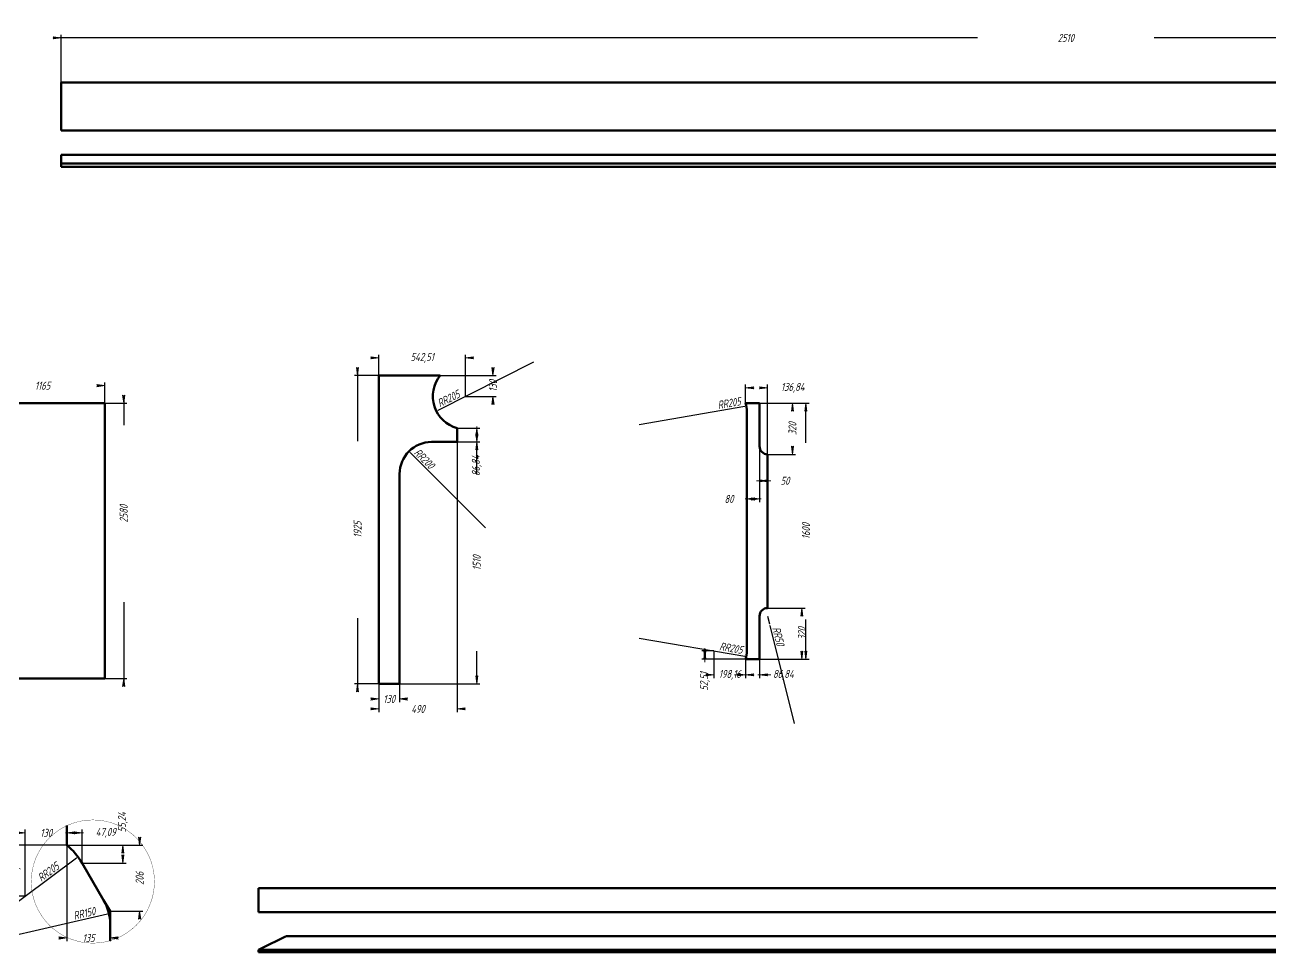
# Model space of a CAD drawing. Header units: millimetres. Extents: x 0 to 3990, y -446 to 477.
# Drawn here: x 1333 to 2111, y -124 to 455 of the extents above; entities that cross this region are included whole.
import ezdxf

# ---------------------------------------------------------------- set-up
doc = ezdxf.new("R2010")
doc.units = ezdxf.units.MM
for name, pattern in [('K5LT_BASIC', [0]), ('K5LT_THIN', [0]), ('K5LT_THIN_INCLUDED_TO_HATCHING', [0])]:
    doc.linetypes.add(name, pattern=pattern)
doc.layers.add('Системный слой', color=7, linetype='Continuous')
doc.layers.add('Системный слой (1)', color=7, linetype='Continuous', true_color=0x909090)
doc.styles.add('KDIMTEXTSTYLE', font='GOST_AU.SHX', dxfattribs={"width": 0.96, "oblique": 15, "height": 5})
doc.dimstyles.new('KDIMSTYLE (0.07)', dxfattribs={"dimtxt": 5, "dimasz": 1, "dimexe": 2, "dimexo": 0, "dimgap": 1, "dimtad": 1, "dimlfac": 15, "dimtxsty": 'KDIMTEXTSTYLE', "dimsah": 1, "dimcen": 0, "dimdle": 1, "dimadec": 0, "dimazin": 0, "dimtfac": 0.667, "dimtmove": 0, "dimatfit": 3, "dimfxl": 1, "dimtvp": 1, "dimtolj": 1, "dimtzin": 0, "dimarcsym": 0})
doc.dimstyles.new('KDIMSTYLE (0.10)', dxfattribs={"dimtxt": 5, "dimasz": 1, "dimexe": 2, "dimexo": 0, "dimgap": 1, "dimtad": 1, "dimlfac": 10, "dimtxsty": 'KDIMTEXTSTYLE', "dimsah": 1, "dimcen": 0, "dimdle": 1, "dimadec": 0, "dimazin": 0, "dimtfac": 0.667, "dimtmove": 0, "dimatfit": 3, "dimfxl": 1, "dimtvp": 1, "dimtolj": 1, "dimtzin": 0, "dimarcsym": 0})
doc.dimstyles.new('KDIMSTYLE (0.20)', dxfattribs={"dimtxt": 5, "dimasz": 1, "dimexe": 2, "dimexo": 0, "dimgap": 1, "dimtad": 1, "dimlfac": 5, "dimtxsty": 'KDIMTEXTSTYLE', "dimsah": 1, "dimcen": 0, "dimdle": 1, "dimadec": 0, "dimazin": 0, "dimtfac": 0.667, "dimtmove": 0, "dimatfit": 3, "dimfxl": 1, "dimtvp": 1, "dimtolj": 1, "dimtzin": 0, "dimarcsym": 0})
doc.dimstyles.new('KDIMSTYLE (0.50)', dxfattribs={"dimtxt": 5, "dimasz": 1, "dimexe": 2, "dimexo": 0, "dimgap": 1, "dimtad": 1, "dimlfac": 2, "dimtxsty": 'KDIMTEXTSTYLE', "dimsah": 1, "dimcen": 0, "dimdle": 1, "dimadec": 0, "dimazin": 0, "dimtfac": 0.667, "dimtmove": 0, "dimatfit": 3, "dimfxl": 1, "dimtvp": 1, "dimtolj": 1, "dimtzin": 0, "dimarcsym": 0})

# ---------------------------------------------------------------- blocks, each defined once
blk = doc.blocks.new('KDIMARROW_01')
at = {"layer": 'Системный слой'}
blk.add_hatch(color=0, dxfattribs=at).paths.add_polyline_path([(-5, -0.6582624912261956), (0, 0), (-5, 0.658262491226197), (-4.5, 5.51091059616309e-16)])
at = {"layer": 'Системный слой', "color": 0, "linetype": 'K5LT_THIN', "lineweight": 18}
for p, q in [((-4.5, 5.51091059616309e-16), (-5, 0.658262491226197)), ((-5, 0.658262491226197), (0, 0)), ((0, 0), (-5, -0.6582624912261956)), ((-5, -0.6582624912261956), (-4.5, 5.51091059616309e-16))]:
    blk.add_line(p, q, dxfattribs=at)
at = {"layer": 'Системный слой (1)', "color": 0, "linetype": 'K5LT_THIN', "lineweight": 18}
blk.add_line((0, 0), (-1, 0), dxfattribs=at)
blk = doc.blocks.new('KDIMARROW_02')
at = {"layer": 'Системный слой'}
blk.add_hatch(color=0, dxfattribs=at).paths.add_polyline_path([(4.5, -5.51091059616309e-16), (5, 0.6582624912261956), (0, 0), (5, -0.658262491226197)])
at = {"layer": 'Системный слой', "color": 0, "linetype": 'K5LT_THIN', "lineweight": 18}
for p, q in [((5, 0.6582624912261956), (0, 0)), ((0, 0), (5, -0.658262491226197)), ((0, 0), (7, -8.572527594031472e-16)), ((4.5, -5.51091059616309e-16), (5, 0.6582624912261956)), ((5, -0.658262491226197), (4.5, -5.51091059616309e-16))]:
    blk.add_line(p, q, dxfattribs=at)
at = {"layer": 'Системный слой (1)', "color": 0, "linetype": 'K5LT_THIN', "lineweight": 18}
blk.add_line((0, 0), (-1, 0), dxfattribs=at)

msp = doc.modelspace()

# ---------------------------------------------------------------- linework, layer by layer
at = {"layer": 'Системный слой (1)', "color": 5, "linetype": 'K5LT_BASIC', "lineweight": 60, "true_color": 0x0000ff}
for p, q in [((1355.934377425638, 419.356411290335), (1355.934377425638, 391.3564112903351)), ((1355.934377425638, 419.356411290335), (2610.934377425639, 419.356411290335)), ((1355.934377425638, 391.3564112903351), (1355.934377425638, 389.356411290335)), ((1355.934377425638, 389.356411290335), (2610.934377425639, 389.356411290335)), ((1355.934377425638, 374.3564112903364), (2610.934377425639, 374.3564112903364)), ((1355.934377425638, 374.3564112903364), (1355.934377425638, 373.7706248527111)), ((1355.934377425638, 373.7706248527111), (1355.934377425638, 369.4421977279658)), ((1355.934377425638, 369.4421977279658), (1355.934377425638, 368.8564112903359)), ((1355.934377425638, 368.8564112903359), (1355.934377425638, 366.8564112903359)), ((1355.934377425638, 368.8564112903359), (2610.934377425639, 368.8564112903359)), ((1355.934377425638, 366.8564112903359), (2610.934377425639, 366.8564112903359)), ((1554.297596521916, 236.4103357676555), (1592.697827629585, 236.4103357676555)), ((1554.297596521916, 43.91033576765551), (1554.297596521916, 236.4103357676555)), ((1383.157203573921, 219.1130004379176), (1305.490536907255, 219.1130004379176)), ((1383.157203573921, 47.11300043791763), (1383.157203573921, 219.1130004379176)), ((1783.46827881796, 219.18969978992), (1792.152225639312, 219.18969978992)), ((1792.152225639312, 219.18969978992), (1792.152225639312, 192.18969978992)), ((1784.152225639312, 213.9386011981035), (1784.152225639312, 64.44079838173644)), ((1603.297596521916, 203.5942825890071), (1603.297596521916, 194.9103357676555)), ((1603.297596521916, 194.9103357676555), (1587.297596521916, 194.9103357676555)), ((1797.152225639312, 187.18969978992), (1797.152225639312, 91.18969978991998)), ((1567.297596521916, 174.9103357676555), (1567.297596521916, 43.91033576765551)), ((1792.152225639312, 59.18969978991998), (1792.152225639312, 86.18969978991998)), ((1783.46827881796, 59.18969978991998), (1792.152225639312, 59.18969978991998)), ((1305.490536907255, 47.11300043791763), (1383.157203573921, 47.11300043791763)), ((1567.297596521916, 43.91033576765551), (1554.297596521916, 43.91033576765551)), ((1359.550558968388, -44.71044407537852), (1359.550558968388, -57.01334323468905)), ((1382.46625806314, -91.20873946694678), (1368.96868106455, -68.06183082681036)), ((1479.249803099012, -83.70873946694684), (1479.249803099012, -98.70873946694684)), ((1479.249803099012, -83.70873946694684), (2684.249803099012, -83.70873946694684)), ((1382.46625806314, -91.20873946694678), (1386.550558968388, -98.21288101935045)), ((1386.550558968388, -106.3208716934156), (1386.550558968388, -98.21288101935068)), ((1479.249803099012, -98.70873946694684), (2684.249803099012, -98.70873946694684)), ((1386.550558968388, -116.5643752524334), (1386.550558968388, -106.3208716934153)), ((1481.308626628425, -121.2087394669456), (1495.720391334307, -114.2087394669452)), ((1496.749803099012, -113.7087394669452), (1495.720391334307, -114.2087394669452)), ((1496.749803099012, -113.7087394669452), (2666.749803099012, -113.7087394669452)), ((1479.249803099012, -122.2087394669452), (1481.308626628425, -121.2087394669456)), ((1479.249803099012, -122.2087394669452), (1479.249803099012, -122.7087394669452)), ((1479.249803099012, -122.2087394669452), (2684.249803099012, -122.2087394669452)), ((1479.249803099012, -122.7087394669452), (1479.249803099012, -123.7087394669456)), ((1479.249803099012, -123.7087394669456), (2684.249803099012, -123.7087394669456))]:
    msp.add_line(p, q, dxfattribs=at)
at = {"layer": 'Системный слой (1)', "color": 7, "linetype": 'K5LT_THIN_INCLUDED_TO_HATCHING', "const_width": 0.18}
msp.add_lwpolyline([(1414.202707280027, -79.63528514687869, 0.9999999999999999), (1337.232231847663, -79.63528514687869, 0.9999999999999999)], format="xyb", close=True, dxfattribs=at)
at = {"layer": 'Системный слой (1)', "color": 5, "linetype": 'K5LT_BASIC', "lineweight": 60, "true_color": 0x0000ff}
for centre, radius, start, end in [((1608.548695113733, 223.4103357676555), 20.50000000000001, 140.6433010727387, 255.1581930521536), ((1763.652225639312, 213.9386011981035), 20.50000000000001, 0, 14.84180694784637), ((1587.297596521916, 174.9103357676555), 20, 90, 180), ((1797.152225639312, 192.18969978992), 5.000000000000001, 180, 270), ((1797.152225639312, 86.18969978991998), 5.000000000000001, 90, 180), ((1763.652225639312, 64.44079838173644), 20.50000000000001, 345.1581930521537, 0), ((1333.550558968388, -88.7150782029837), 41.00000000000001, 30.24759658660305, 50.64330107273883), ((1356.550558968388, -106.3208716934153), 30, 0, 30.24759658660345)]:
    msp.add_arc(centre, radius, start, end, dxfattribs=at)

# ---------------------------------------------------------------- dimensions: what is measured, and where the dimension line sits
at = {"layer": 'Системный слой (1)', "color": 7}
for base, p1, p2, location, dimstyle, override in [((1355.934377425638, 447.272873177179), (2610.934377425639, 419.356411290335), (1355.934377425638, 419.356411290335), (1983.434377425638, 447.272873177179), 'KDIMSTYLE (0.50)', {"dimexo": 0, "dimpost": '\\H5.0;\\W0.965;\\Q15;<>', "dimblk1": 'KDIMARROW_01', "dimblk2": 'KDIMARROW_01', "dimse1": 0, "dimse2": 0, "dimclrt": 7, "dimtolj": 1}), ((1554.297596521916, 247.4040154530499), (1608.548695113733, 223.4103357676555), (1554.297596521916, 236.4103357676555), (1581.423145817825, 247.4040154530499), 'KDIMSTYLE (0.10)', {"dimexo": 0, "dimpost": '\\H5.0;\\W0.965;\\Q15;<>', "dimblk1": 'KDIMARROW_01', "dimblk2": 'KDIMARROW_01', "dimse1": 0, "dimse2": 0, "dimclrt": 7, "dimtolj": 1}), ((1383.157203573921, 230.0914146644736), (1305.490536907255, 219.1130004379176), (1383.157203573921, 219.1130004379176), (1344.323870240588, 230.0914146644736), 'KDIMSTYLE (0.07)', {"dimexo": 0, "dimpost": '\\H5.0;\\W0.965;\\Q15;<>', "dimblk1": 'KDIMARROW_01', "dimblk2": 'KDIMARROW_01', "dimse1": 0, "dimse2": 0, "dimclrt": 7, "dimtolj": 1}), ((1797.152225639312, 228.7275442049997), (1783.46827881796, 219.18969978992), (1797.152225639312, 187.18969978992), (1812.864348119889, 228.7275442049997), 'KDIMSTYLE (0.10)', {"dimexo": 0, "dimpost": '\\H5.0;\\W0.965;\\Q15;<>', "dimblk1": 'KDIMARROW_01', "dimblk2": 'KDIMARROW_01', "dimse1": 0, "dimse2": 0, "dimclrt": 7, "dimtolj": 1}), ((1784.152225639312, 159.3182684188016), (1792.152225639312, 192.18969978992), (1784.152225639312, 213.9386011981036), (1773.027226078002, 159.3182684188016), 'KDIMSTYLE (0.10)', {"dimexo": 0, "dimpost": '\\H5.0;\\W0.965;\\Q15;<>', "dimblk1": 'KDIMARROW_02', "dimblk2": 'KDIMARROW_02', "dimse1": 0, "dimse2": 0, "dimclrt": 7, "dimtolj": 1}), ((1554.297596521916, 28.17807676264852), (1603.297596521916, 194.9103357676555), (1554.297596521916, 43.91033576765551), (1578.797596521916, 28.17807676264852), 'KDIMSTYLE (0.10)', {"dimexo": 0, "dimpost": '\\H5.0;\\W0.965;\\Q15;<>', "dimblk1": 'KDIMARROW_01', "dimblk2": 'KDIMARROW_01', "dimse1": 0, "dimse2": 0, "dimclrt": 7, "dimtolj": 1}), ((1792.152225639312, 170.6858938828307), (1797.152225639312, 187.18969978992), (1792.152225639312, 192.18969978992), (1808.038787986724, 170.6858938828307), 'KDIMSTYLE (0.10)', {"dimexo": 0, "dimpost": '\\H5.0;\\W0.965;\\Q15;<>', "dimblk1": 'KDIMARROW_02', "dimblk2": 'KDIMARROW_02', "dimse1": 0, "dimse2": 0, "dimclrt": 7, "dimtolj": 1}), ((1763.652225639312, 49.44393707441668), (1783.46827881796, 59.18969978991996), (1763.652225639312, 64.44079838173644), (1773.560252228636, 49.44393707441668), 'KDIMSTYLE (0.10)', {"dimexo": 0, "dimpost": '\\H5.0;\\W0.965;\\Q15;<>', "dimblk1": 'KDIMARROW_01', "dimblk2": 'KDIMARROW_01', "dimse1": 0, "dimse2": 0, "dimclrt": 7, "dimtolj": 1}), ((1792.152225639312, 49.44393707441668), (1783.46827881796, 59.18969978991996), (1792.152225639312, 59.18969978991998), (1806.978080292522, 49.44393707441668), 'KDIMSTYLE (0.10)', {"dimexo": 0, "dimpost": '\\H5.0;\\W0.965;\\Q15;<>', "dimblk1": 'KDIMARROW_02', "dimblk2": 'KDIMARROW_02', "dimse1": 0, "dimse2": 0, "dimclrt": 7, "dimtolj": 1}), ((1554.297596521916, 34.39940169953155), (1567.297596521916, 43.91033576765551), (1554.297596521916, 43.91033576765551), (1560.797596521916, 34.39940169953155), 'KDIMSTYLE (0.10)', {"dimexo": 0, "dimpost": '\\H5.0;\\W0.965;\\Q15;<>', "dimblk1": 'KDIMARROW_01', "dimblk2": 'KDIMARROW_01', "dimse1": 0, "dimse2": 0, "dimclrt": 7, "dimtolj": 1}), ((1333.550558968388, -49.22980297989625), (1359.550558968388, -57.01334323468905), (1333.550558968388, -88.7150782029837), (1346.550558968388, -49.22980297989625), 'KDIMSTYLE (0.20)', {"dimexo": 0, "dimpost": '\\H5.0;\\W0.965;\\Q15;<>', "dimblk1": 'KDIMARROW_01', "dimblk2": 'KDIMARROW_01', "dimse1": 0, "dimse2": 0, "dimclrt": 7, "dimtolj": 1}), ((1359.550558968388, -49.22980297989625), (1368.96868106455, -68.06183082681036), (1359.550558968388, -57.01334323468905), (1383.749451272342, -49.22980297989625), 'KDIMSTYLE (0.20)', {"dimexo": 0, "dimpost": '\\H5.0;\\W0.965;\\Q15;<>', "dimblk1": 'KDIMARROW_02', "dimblk2": 'KDIMARROW_02', "dimse1": 0, "dimse2": 0, "dimclrt": 7, "dimtolj": 1}), ((1359.550558968388, -114.9037355798728), (1386.550558968388, -98.21288101935068), (1359.550558968388, -57.01334323468905), (1373.050558968388, -114.9037355798728), 'KDIMSTYLE (0.20)', {"dimexo": 0, "dimpost": '\\H5.0;\\W0.965;\\Q15;<>', "dimblk1": 'KDIMARROW_01', "dimblk2": 'KDIMARROW_01', "dimse1": 0, "dimse2": 0, "dimclrt": 7, "dimtolj": 1})]:
    msp.add_linear_dim(base=base, p1=p1, p2=p2, location=location, dimstyle=dimstyle, override=override, dxfattribs=at).render()
for base, p1, p2, location, dimstyle, override in [((1541.061264649446, 43.91033576765551), (1554.297596521916, 236.4103357676555), (1554.297596521916, 43.91033576765551), (1541.061264649446, 140.1603357676555), 'KDIMSTYLE (0.10)', {"dimexo": 0, "dimpost": '\\H5.0;\\W0.965;\\Q15;<>', "dimblk1": 'KDIMARROW_01', "dimblk2": 'KDIMARROW_01', "dimse1": 0, "dimse2": 0, "dimclrt": 7, "dimtolj": 1}), ((1625.626673953094, 223.4103357676555), (1592.697827629585, 236.4103357676555), (1608.548695113733, 223.4103357676555), (1625.626673953094, 229.9103357676555), 'KDIMSTYLE (0.10)', {"dimexo": 0, "dimpost": '\\H5.0;\\W0.965;\\Q15;<>', "dimblk1": 'KDIMARROW_01', "dimblk2": 'KDIMARROW_01', "dimse1": 0, "dimse2": 0, "dimclrt": 7, "dimtolj": 1}), ((1395.004591726502, 47.11300043791763), (1383.157203573921, 219.1130004379176), (1383.157203573921, 47.11300043791763), (1395.004591726502, 150.1130004379177), 'KDIMSTYLE (0.07)', {"dimexo": 0, "dimpost": '\\H5.0;\\W0.965;\\Q15;<>', "dimblk1": 'KDIMARROW_01', "dimblk2": 'KDIMARROW_01', "dimse1": 0, "dimse2": 0, "dimclrt": 7, "dimtolj": 1}), ((1821.110587519272, 219.18969978992), (1792.152225639312, 59.18969978991998), (1792.152225639312, 219.18969978992), (1821.110587519272, 139.18969978992), 'KDIMSTYLE (0.10)', {"dimexo": 0, "dimpost": '\\H5.0;\\W0.965;\\Q15;<>', "dimblk1": 'KDIMARROW_01', "dimblk2": 'KDIMARROW_01', "dimse1": 0, "dimse2": 0, "dimclrt": 7, "dimtolj": 1}), ((1812.691375709489, 219.18969978992), (1797.152225639312, 187.18969978992), (1792.152225639312, 219.18969978992), (1812.691375709489, 203.18969978992), 'KDIMSTYLE (0.10)', {"dimexo": 0, "dimpost": '\\H5.0;\\W0.965;\\Q15;<>', "dimblk1": 'KDIMARROW_01', "dimblk2": 'KDIMARROW_01', "dimse1": 0, "dimse2": 0, "dimclrt": 7, "dimtolj": 1}), ((1615.505365670032, 194.9103357676555), (1603.297596521916, 203.5942825890071), (1603.297596521916, 194.9103357676555), (1615.505365670032, 180.0844811144454), 'KDIMSTYLE (0.10)', {"dimexo": 0, "dimpost": '\\H5.0;\\W0.965;\\Q15;<>', "dimblk1": 'KDIMARROW_02', "dimblk2": 'KDIMARROW_02', "dimse1": 0, "dimse2": 0, "dimclrt": 7, "dimtolj": 1}), ((1615.505365670032, 194.9103357676555), (1567.297596521916, 43.91033576765551), (1603.297596521916, 194.9103357676555), (1615.505365670032, 119.4103357676555), 'KDIMSTYLE (0.10)', {"dimexo": 0, "dimpost": '\\H5.0;\\W0.965;\\Q15;<>', "dimblk1": 'KDIMARROW_01', "dimblk2": 'KDIMARROW_01', "dimse1": 0, "dimse2": 0, "dimclrt": 7, "dimtolj": 1}), ((1818.576003950699, 91.18969978991998), (1792.152225639312, 59.18969978991998), (1797.152225639312, 91.18969978991998), (1818.576003950699, 75.18969978991998), 'KDIMSTYLE (0.10)', {"dimexo": 0, "dimpost": '\\H5.0;\\W0.965;\\Q15;<>', "dimblk1": 'KDIMARROW_01', "dimblk2": 'KDIMARROW_01', "dimse1": 0, "dimse2": 0, "dimclrt": 7, "dimtolj": 1}), ((1758.023116097708, 59.18969978991996), (1763.652225639312, 64.44079838173644), (1783.46827881796, 59.18969978991996), (1758.023116097708, 45.33803128028219), 'KDIMSTYLE (0.10)', {"dimexo": 0, "dimpost": '\\H5.0;\\W0.965;\\Q15;<>', "dimblk1": 'KDIMARROW_02', "dimblk2": 'KDIMARROW_02', "dimse1": 0, "dimse2": 0, "dimclrt": 7, "dimtolj": 1}), ((1394.494627153957, -57.01334323468905), (1368.96868106455, -68.06183082681036), (1359.550558968388, -57.01334323468905), (1394.494627153957, -42.64923274920375), 'KDIMSTYLE (0.20)', {"dimexo": 0, "dimpost": '\\H5.0;\\W0.965;\\Q15;<>', "dimblk1": 'KDIMARROW_01', "dimblk2": 'KDIMARROW_01', "dimse1": 0, "dimse2": 0, "dimclrt": 7, "dimtolj": 1}), ((1327.509453731211, -57.01334323468905), (1333.550558968388, -88.7150782029837), (1359.550558968388, -57.01334323468905), (1327.509453731211, -72.86421071883638), 'KDIMSTYLE (0.20)', {"dimexo": 0, "dimpost": '\\H5.0;\\W0.965;\\Q15;<>', "dimblk1": 'KDIMARROW_01', "dimblk2": 'KDIMARROW_01', "dimse1": 0, "dimse2": 0, "dimclrt": 7, "dimtolj": 1}), ((1404.949894062789, -98.21288101935068), (1359.550558968388, -57.01334323468905), (1386.550558968388, -98.21288101935068), (1404.949894062789, -77.6131121270198), 'KDIMSTYLE (0.20)', {"dimexo": 0, "dimpost": '\\H5.0;\\W0.965;\\Q15;<>', "dimblk1": 'KDIMARROW_01', "dimblk2": 'KDIMARROW_01', "dimse1": 0, "dimse2": 0, "dimclrt": 7, "dimtolj": 1})]:
    msp.add_linear_dim(base=base, p1=p1, p2=p2, angle=90, location=location, dimstyle=dimstyle, override=override, dxfattribs=at).render()
for center, radius, location, dimstyle in [((1608.548695113733, 223.4103357676555), 20.499999999999705, (1599.388289491695, 218.8114806014503), 'KDIMSTYLE (0.10)'), ((1763.652225639312, 213.9386011981036), 20.49999999999949, (1773.748978331543, 215.7044112308963), 'KDIMSTYLE (0.10)'), ((1587.297596521916, 174.9103357676555), 19.999999999999297, (1580.226528710051, 181.981403579521), 'KDIMSTYLE (0.10)'), ((1797.152225639312, 86.18969978991998), 5.00000000000006, (1800.499570526152, 72.68969978992004), 'KDIMSTYLE (0.10)'), ((1763.652225639312, 64.44079838173644), 20.499999999999787, (1773.758427570971, 62.72989729852577), 'KDIMSTYLE (0.10)'), ((1333.550558968388, -88.7150782029837), 41.00000000000051, (1349.983313993009, -76.45887314999914), 'KDIMSTYLE (0.20)'), ((1356.550558968388, -106.3208716934153), 30.000000000000924, (1371.160997335478, -102.9245367980519), 'KDIMSTYLE (0.20)')]:
    msp.add_radius_dim(center=center, radius=radius, location=location, dimstyle=dimstyle, override={"dimpost": '\\H5.0;\\W0.965;\\Q15;R<>', "dimblk2": 'KDIMARROW_01', "dimclrt": 7, "dimtolj": 1}, dxfattribs=at).render()

doc.saveas('drawing.dxf')
